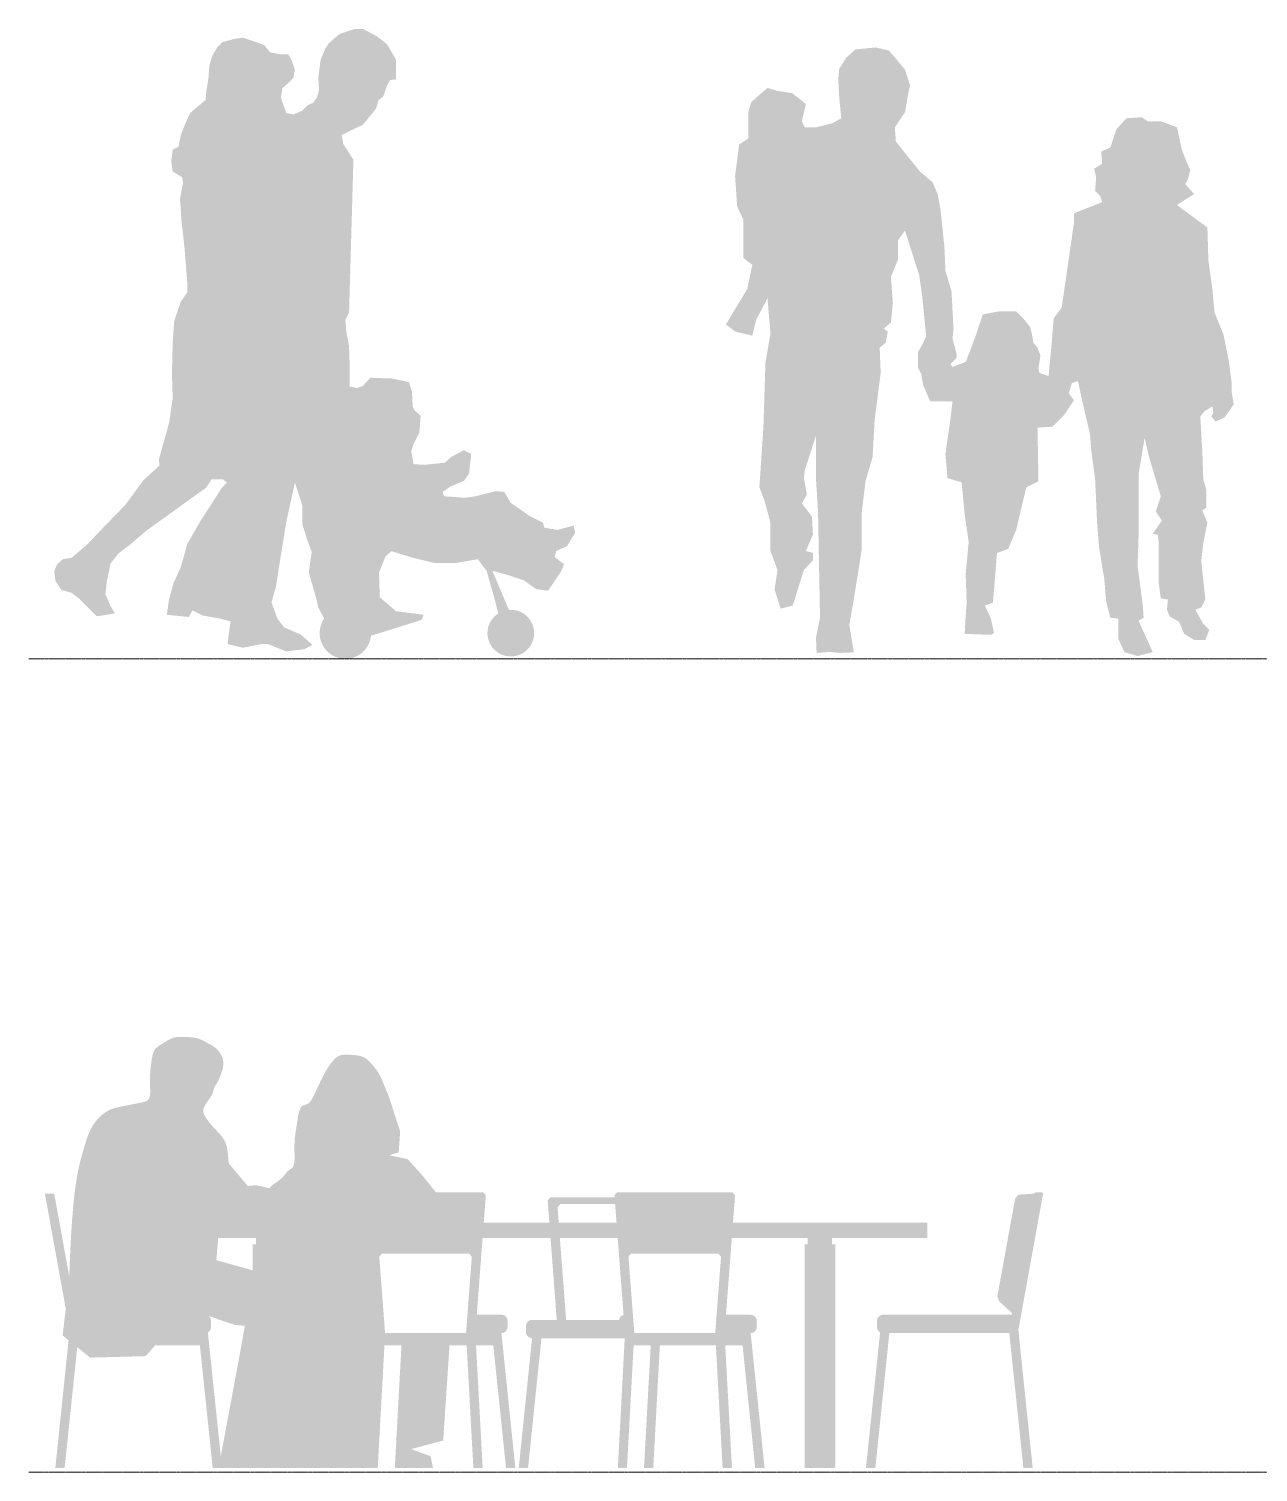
# Model space of a CAD drawing. Header units: inches. Extents: x -449 to 9267, y -5852 to 3388.
# Drawn here: x 2957 to 4763, y -1457 to 663 of the extents above; entities that cross this region are included whole.
import ezdxf

# ---------------------------------------------------------------- set-up
doc = ezdxf.new("R2010")
doc.units = ezdxf.units.IN
doc.header["$MEASUREMENT"] = 0
doc.linetypes.add('TRATTEGGIATA2', pattern=[0.375, 0.25, -0.125])
doc.layers.add('FIGURE_PERSONE', color=252, linetype='Continuous', lineweight=0)

msp = doc.modelspace()

# ---------------------------------------------------------------- hatches: boundary and pattern name
at = {"layer": 'FIGURE_PERSONE'}
for points in [[(3433.5, 471.1), (3418.5, 494.7), (3416.3, 507.6), (3420.6, 509.8), (3447.5, 522.7), (3466.8, 546.3), (3470.1, 558.2), (3477.6, 564.6), (3483, 580.7), (3487.3, 588.3), (3495.9, 589.3), (3495.9, 618.4), (3483, 640.9), (3467.9, 652.7), (3447.5, 663.5), (3435.7, 663.5), (3413.1, 656), (3396.9, 642), (3391.6, 633.4), (3385.1, 617.3), (3381.9, 591.5), (3383, 573.2), (3379.7, 562.5), (3374.4, 554.9), (3366.8, 551.7), (3358.2, 543.1), (3345.3, 537.7), (3334.6, 539.9), (3327, 562.5), (3329.2, 576.4), (3338.9, 585), (3345.3, 591.5), (3347.5, 603.3), (3343.2, 616.2), (3337.8, 625.9), (3327, 625.9), (3310.9, 629.1), (3302.3, 639.8), (3287.3, 645.2), (3271.1, 650.6), (3257.2, 648.4), (3241, 644.1), (3233.5, 636.6), (3226, 623.7), (3221.7, 609.8), (3220.6, 592.6), (3217.4, 572.1), (3216.3, 559.2), (3208.8, 552.8), (3193.7, 539.9), (3186.2, 523.8), (3179.7, 506.6), (3176.5, 490.4), (3167.9, 486.1), (3165.7, 468.9), (3167.9, 453.9), (3181.9, 445.3), (3183, 436.7), (3178.7, 414.1), (3180.8, 380.8), (3185.1, 344.2), (3189.4, 289.4), (3189.4, 276.5), (3179.7, 262.5), (3170, 233.5), (3167.9, 202.3), (3166.8, 157.2), (3167.9, 120.7), (3162.5, 84.1), (3147.5, 30.4), (3148.5, 21.8), (3124.9, 0.3), (3098, -36.3), (3066.8, -68.5), (3042.1, -94.3), (3019.5, -113.7), (3006.6, -115.8), (2998, -123.4), (2993.7, -134.1), (2995.8, -148.1), (3004.4, -161), (3019.5, -165.3), (3029.2, -172.8), (3045.3, -188.9), (3056.1, -199.7), (3071.1, -197.5), (3082.9, -195.4), (3076.5, -184.6), (3069, -167.4), (3071.1, -148.1), (3076.5, -122.3), (3088.3, -107.2), (3106.6, -93.3), (3129.2, -73.9), (3217.4, -10.5), (3224.9, 1.3), (3242.1, 1.3), (3247.5, -3), (3238.9, -12.6), (3226, -33.1), (3209.8, -57.8), (3189.4, -93.3), (3179.7, -127.7), (3169, -151.3), (3162.5, -175), (3159.3, -197.5), (3191.6, -200.8), (3196.9, -191.1), (3212, -198.6), (3236.7, -202.9), (3252.9, -207.2), (3249.6, -230.9), (3248.5, -240.5), (3271.1, -245.9), (3298, -240.5), (3307.7, -240.5), (3334.6, -251.3), (3361.5, -248.1), (3373.3, -241.6), (3356.1, -226.6), (3331.4, -215.8), (3321.7, -202.9), (3313.1, -179.3), (3319.5, -156.7), (3334.6, -62.1), (3347.5, -3), (3358.2, -36.3), (3358.2, -63.2), (3365.8, -87.9), (3372.2, -105.1), (3367.9, -135.2), (3378.7, -172.8), (3381.9, -186.8), (3390.5, -202.9, 1.288361), (3459.4, -228.3), (3533.5, -205.1), (3536.7, -197.5), (3495.9, -192.2), (3472.2, -171.7), (3471.1, -135.2), (3480.8, -111.5), (3489.4, -104), (3520.6, -113.7), (3551.8, -121.2), (3585.1, -121.2), (3616.3, -115.8), (3629.2, -133), (3640, -170.7), (3646.4, -195.4, 8.236519), (3662, -190.2), (3637.8, -133), (3658.3, -138.4), (3684.1, -147), (3702.3, -159.9), (3719.6, -162.1), (3737.8, -135.2), (3743.2, -123.4), (3729.2, -112.6), (3731.4, -104), (3747.5, -96.5), (3759.3, -77.1), (3757.2, -66.4), (3733.5, -72.8), (3714.2, -69.6), (3712, -62.1), (3692.7, -52.4), (3664.7, -33.1), (3655, -16.9), (3642.1, -15.9), (3613.1, -23.4), (3597, -25.5), (3566.9, -23.4), (3564.7, -16.9), (3575.5, -9.4), (3595.9, -0.8), (3603.4, 9.9), (3606.6, 39), (3595.9, 44.3), (3577.6, 34.7), (3567.9, 26.1), (3537.8, 22.8), (3521.7, 23.9), (3518.5, 43.3), (3521.7, 52.9), (3530.3, 70.1), (3532.4, 94.9), (3523.8, 102.4), (3520.6, 108.8), (3519.5, 130.3), (3515.2, 144.3), (3490.5, 149.7), (3458.2, 150.8), (3447.5, 138.9), (3438.9, 135.7), (3428.1, 137.9), (3428.1, 164.7), (3427.1, 197), (3422.8, 220.6), (3421.7, 235.7), (3427.1, 246.4)], [(4291.6, 422.2), (4284.2, 438.6), (4266.4, 453.4), (4248.5, 475.7), (4230.7, 498), (4229.2, 518.8), (4244.1, 541.1), (4248.5, 566.3), (4251.5, 581.2), (4244.1, 603.5), (4230.7, 619.8), (4220.3, 631.7), (4201, 636.2), (4171.3, 633.2), (4157.9, 621.3), (4147.5, 605), (4146, 588.6), (4147.5, 561.9), (4150.5, 532.2), (4137.1, 524.7), (4113.3, 518.8), (4096.9, 518.8), (4092.5, 527.7), (4098.4, 553), (4089.5, 560.4), (4077.6, 569.3), (4056.8, 572.3), (4042, 576.7), (4031.6, 567.8), (4018.2, 555.9), (4013.7, 541.1), (4013.7, 514.3), (4013.7, 502.4), (4000.3, 493.5), (3994.4, 447.5), (3997.4, 402.9), (4006.3, 383.6), (4006.3, 361.3), (4006.3, 327.1), (4019.7, 316.7), (4012.2, 281.1), (3981, 229.1), (3994.4, 218.7), (4019.7, 212.7), (4025.6, 236.5), (4042, 267.7), (4046.4, 215.7), (4039, 172.6), (4036, 77.5), (4030.1, -10.1), (4037.5, -29.4), (4046.4, -62.1), (4046.4, -103.7), (4056.8, -131.9), (4052.4, -160.2), (4061.3, -188.4), (4079.1, -183.9), (4095.5, -131.9), (4108.8, -117.1), (4108.8, -106.7), (4098.4, -103.7), (4108.8, -79.9), (4107.4, -53.2), (4092.5, -33.9), (4099.9, -20.5), (4095.5, 3.3), (4096.9, 15.1), (4113.3, 65.7), (4113.3, 1.8), (4116.3, -45.8), (4119.2, -201.8), (4113.3, -231.5), (4114.2, -253.6), (4134.1, -252.1), (4149, -253.6), (4168.8, -252.6), (4162.3, -212.2), (4168.3, -178), (4180.2, -103.7), (4180.2, -50.2), (4186.1, -1.2), (4196.5, 34.5), (4199.5, 89.4), (4208.4, 157.8), (4206.9, 194.9), (4215.8, 202.3), (4218.8, 218.7), (4212.9, 223.1), (4223.3, 232), (4226.3, 260.3), (4223.3, 298.9), (4233.7, 324.2), (4233.7, 352.4), (4244.1, 367.2), (4253, 339), (4264.9, 301.9), (4269.4, 270.7), (4275.3, 211.2), (4269.4, 199.4), (4263.4, 189), (4263.4, 165.2), (4267.9, 156.3), (4270.8, 139.9), (4281.2, 116.2), (4313.9, 116.2), (4311, 90.9), (4303.5, 38.9), (4306.5, 3.3), (4327.3, -2.7), (4331.8, -50.2), (4337.7, -90.3), (4333.3, -137.9), (4334.7, -179.5), (4333.3, -198.8), (4331.8, -225.5), (4370.4, -227), (4374.9, -224.1), (4370.4, -203.3), (4361.5, -183.9), (4373.4, -179.5), (4379.3, -106.7), (4395.7, -100.7), (4407.6, -72.5), (4422.4, -10.1), (4440.3, -1.2), (4438.8, 77.5), (4461.1, 79), (4477.4, 95.4), (4492.3, 117.7), (4484.9, 128.1), (4489.3, 142.9), (4498.2, 145.9), (4507.1, 105.8), (4516.1, 67.1), (4517.6, 46.3), (4523.5, 1.8), (4526.5, -63.6), (4529.4, -99.3), (4536.9, -143.8), (4539.8, -178), (4545.8, -201.8), (4557.7, -203.3), (4557.7, -233), (4566.6, -252.3), (4585.9, -258.2), (4608.2, -252.3), (4587.4, -206.2), (4594.8, -201.8), (4593.3, -181), (4585.9, -126), (4587.4, -79.9), (4587.4, -22), (4587.4, 9.2), (4596.3, 62.7), (4602.3, 35.9), (4620.1, -23.5), (4612.7, -45.8), (4621.6, -59.1), (4608.2, -78.5), (4615.6, -79.9), (4617.1, -91.8), (4617.1, -152.7), (4620.1, -173.5), (4630.5, -175), (4629, -189.9), (4633.5, -200.3), (4646.9, -207.7), (4654.3, -225.5), (4669.1, -234.5), (4685.5, -234.5), (4691.4, -219.6), (4682.5, -210.7), (4670.6, -189.9), (4679.5, -186.9), (4685.5, -175), (4679.5, -118.6), (4682.5, -91.8), (4688.5, -62.1), (4681, -44.3), (4687, -39.8), (4687, -14.6), (4682.5, 1.8), (4681, 43.4), (4678.1, 93.9), (4684, 101.3), (4695.9, 108.7), (4697.4, 99.8), (4694.4, 93.9), (4700.4, 86.5), (4713.7, 92.4), (4727.1, 111.7), (4724.1, 131), (4724.1, 144.4), (4719.7, 177.1), (4712.2, 214.2), (4698.9, 246.9), (4695.9, 281.1), (4690, 322.7), (4688.5, 371.7), (4660.2, 392.5), (4643.9, 404.4), (4649.8, 408.8), (4669.1, 420.7), (4655.8, 435.6), (4660.2, 443), (4663.2, 456.4), (4657.3, 469.8), (4651.3, 484.6), (4648.3, 498), (4643.9, 518.8), (4620.1, 527.7), (4600.8, 527.7), (4591.9, 533.6), (4569.6, 532.2), (4554.7, 515.8), (4545.8, 489.1), (4532.4, 483.1), (4533.9, 465.3), (4522, 457.9), (4525, 446), (4523.5, 425.2), (4530.9, 417.8), (4533.9, 408.8), (4492.3, 392.5), (4492.3, 377.6), (4474.5, 254.3), (4462.6, 238), (4459.6, 200.8), (4455.1, 153.3), (4441.8, 157.8), (4440.3, 165.2), (4443.2, 183), (4438.8, 194.9), (4432.8, 202.3), (4431.3, 211.2), (4428.4, 224.6), (4418, 238), (4407.6, 248.4), (4382.3, 248.4), (4358.5, 243.9), (4348.1, 212.7), (4339.2, 189), (4333.3, 174.1), (4313.9, 166.7), (4311, 171.1), (4319.9, 180), (4319.9, 186), (4313.9, 208.3), (4315.4, 221.6), (4312.5, 278.1), (4303.5, 307.8), (4302, 343.5), (4296.1, 399.9)]]:
    msp.add_hatch(color=256, dxfattribs=at).paths.add_polyline_path(points)
h = msp.add_hatch(color=256, dxfattribs=at)
h.paths.add_polyline_path([(3623.3, -1113.5), (3723.2, -1113.5), (3732.3, -1233.6), (3696.1, -1233.6, 0.414214), (3687.1, -1242.6), (3687.1, -1251.6, 0.414214), (3696.1, -1260.6), (3676.4, -1451.5), (3690.1, -1451.5), (3709.8, -1260.6), (3832.2, -1260.6), (3822.1, -1451.5), (3835.5, -1451.5), (3845.3, -1271.2), (3870.4, -1271.2), (3860.5, -1451.5), (3874.1, -1451.5), (3883.9, -1271.2), (3966.2, -1271.2), (3976.1, -1451.5), (3989.8, -1451.5), (3979.9, -1271.2), (4005.4, -1271.2), (4024, -1451.5), (4037.8, -1451.5), (4017.3, -1253.1, 0.414214), (4026.3, -1244.1), (4026.3, -1235.1, 0.414214), (4017.3, -1226.1), (3981, -1226.1), (3989.6, -1113.5), (4101, -1113.5), (4101, -1122.5), (4096.5, -1122.5), (4096.5, -1451.5), (4141.5, -1451.5), (4141.5, -1122.5), (4137, -1122.5), (4137, -1113.5), (4276.7, -1113.5), (4276.7, -1091), (3991.3, -1091), (3994.4, -1050.5), (3990.2, -1046), (3821.3, -1046), (3817.1, -1050.5), (3817.4, -1053.5), (3723.1, -1053.5), (3719, -1058), (3721.5, -1091), (3625, -1091), (3628.1, -1050.5), (3623.9, -1046), (3554.6, -1046), (3533.9, -1020.2), (3513.1, -997.3), (3485.8, -991.8), (3500, -987.5), (3502.2, -956.9), (3484.8, -903.1), (3483.6, -900.6), (3482.6, -898.3), (3481.5, -895.9), (3480.5, -893.4), (3479.4, -890.7), (3478.3, -887.8), (3477.1, -884.9), (3476, -881.9), (3474.8, -879.1), (3473.5, -876.4), (3472.2, -873.8), (3470.8, -871.4), (3469.4, -869.2), (3468, -867.1), (3466.5, -865.1), (3465, -863.2), (3463.5, -861.4), (3462, -859.7), (3460.6, -858), (3459.2, -856.5), (3457.8, -855), (3456.4, -853.5), (3455.1, -852.1), (3453.7, -850.9), (3452.2, -849.7), (3450.5, -848.7), (3448.8, -847.8), (3446.9, -847), (3444.9, -846.3), (3442.8, -845.7), (3440.6, -845.3), (3438.3, -844.9), (3436, -844.6), (3433.6, -844.4), (3431.3, -844.2), (3428.9, -844), (3426.5, -843.9), (3424, -843.8), (3421.6, -843.8), (3419.1, -843.9), (3416.9, -844.2), (3414.7, -844.7), (3412.6, -845.5), (3410.7, -846.5), (3408.9, -847.6), (3407.2, -849), (3405.6, -850.6), (3404.1, -852.3), (3402.7, -854), (3401.3, -855.7), (3400.1, -857.3), (3398.9, -858.9), (3397.7, -860.5), (3396.7, -862), (3395.7, -863.6), (3394.7, -865.1), (3393.8, -866.7), (3392.8, -868.3), (3391.9, -870), (3390.9, -871.8), (3390, -873.6), (3389, -875.4), (3388.1, -877.3), (3387.1, -879.2), (3386.1, -881.3), (3385, -883.5), (3383.9, -885.8), (3382.7, -888.3), (3381.5, -890.8), (3380.2, -893.5), (3378.9, -896.3), (3377.6, -899), (3376.4, -901.6), (3375.3, -903.9), (3374.2, -906), (3373.2, -907.9), (3371.8, -910.4), (3370.1, -912.9), (3368.5, -914.8), (3366.4, -916.2), (3364.1, -917.2), (3362.2, -917.6), (3360.9, -917.9), (3359.7, -918.4), (3358.6, -919), (3357.6, -919.9), (3356.7, -920.9), (3355.9, -922.2), (3355.2, -923.6), (3354.6, -925.2), (3354, -926.9), (3353.5, -928.6), (3353.1, -930.2), (3352.7, -931.9), (3352.3, -933.5), (3352, -935.1), (3351.7, -936.6), (3351.5, -938.1), (3351.3, -939.8), (3351, -941.7), (3350.7, -943.8), (3350.4, -946.1), (3350, -948.7), (3349.5, -951.6), (3349, -954.6), (3348.5, -957.9), (3348, -961.4), (3347.5, -965.1), (3347.2, -968.8), (3347, -972.8), (3346.8, -976.8), (3346.8, -981), (3346.8, -985.4), (3347, -989.9), (3347.1, -994.2), (3347, -998.1), (3346.7, -1001.5), (3346.2, -1004.4), (3345.5, -1006.8), (3344.2, -1009.7), (3342.4, -1011.2), (3341.1, -1012), (3339.8, -1012.9), (3338.5, -1013.9), (3337.2, -1015), (3336, -1016.2), (3334.8, -1017.5), (3333.6, -1018.9), (3332.5, -1020.3), (3331.3, -1021.8), (3330, -1023.3), (3328.5, -1024.8), (3327, -1026.2), (3325.3, -1027.6), (3323.5, -1029), (3321.6, -1030.4), (3319.5, -1031.8), (3317.5, -1033.1), (3315.6, -1034.6), (3313.8, -1036.1), (3312.1, -1037.6), (3310.6, -1039.3), (3309.9, -1040.1), (3290.2, -1035.7), (3278.2, -1036.8), (3250.1, -1003.4), (3249.8, -998.9), (3249.5, -994.6), (3249.1, -990.5), (3248.7, -986.7), (3248.2, -983.2), (3247.6, -980.1), (3246.9, -977.2), (3246, -974.6), (3245.1, -972.2), (3244, -970), (3242.7, -967.8), (3241.3, -965.7), (3239.7, -963.6), (3238, -961.5), (3236.1, -959.5), (3234.2, -957.4), (3232.2, -955.2), (3230.1, -953.1), (3228, -950.9), (3226, -948.6), (3224, -946.3), (3222.1, -944), (3220.3, -941.6), (3218.6, -939.3), (3217, -937), (3215.7, -934.9), (3214.6, -932.9), (3213.8, -931), (3212.9, -928.5), (3212.7, -925.7), (3213.1, -923.3), (3213.9, -921.5), (3214.7, -919.9), (3216, -917.6), (3217.4, -915.2), (3218.9, -912.8), (3220.2, -911), (3221, -909.8), (3221.9, -908.6), (3222.7, -907.4), (3223.6, -906.2), (3224.3, -905.1), (3225, -903.9), (3225.7, -902.7), (3226.2, -901.6), (3226.6, -900.5), (3227, -899.4), (3227.3, -898.3), (3227.8, -896.1), (3228.3, -894.3), (3229.1, -892.3), (3230.1, -890.5), (3230.8, -889.2), (3231.6, -887.9), (3232.5, -886.4), (3233.4, -884.9), (3234.3, -883.2), (3235.3, -881.3), (3236.2, -879.2), (3237.2, -876.9), (3238.1, -874.6), (3239, -872.2), (3239.8, -869.7), (3240.5, -867.3), (3241.1, -865), (3241.6, -862.7), (3242, -860.6), (3242.2, -858.6), (3242.3, -856.7), (3242.3, -854.9), (3242.1, -853.2), (3241.8, -851.5), (3241.4, -849.8), (3240.8, -848.1), (3240.1, -846.4), (3239.3, -844.7), (3238.4, -843), (3237.3, -841.3), (3236.2, -839.7), (3235, -838.1), (3233.7, -836.6), (3232.4, -835.3), (3231, -834.1), (3229.6, -832.9), (3228.1, -831.9), (3226.6, -830.9), (3225, -830), (3223.4, -829.1), (3221.7, -828.2), (3220, -827.3), (3218.2, -826.3), (3216.5, -825.3), (3214.6, -824.3), (3212.8, -823.3), (3210.9, -822.4), (3209, -821.6), (3207.1, -820.8), (3205.2, -820.1), (3203.3, -819.6), (3201.4, -819.1), (3199.4, -818.8), (3197.4, -818.6), (3195.3, -818.4), (3193.2, -818.2), (3190.9, -818.1), (3188.6, -818), (3186.2, -817.9), (3183.7, -817.9), (3181.1, -817.8), (3178.6, -817.9), (3176, -818), (3173.5, -818.2), (3171.1, -818.6), (3168.8, -819.1), (3166.6, -819.8), (3164.6, -820.7), (3162.7, -821.7), (3160.8, -822.7), (3159.1, -823.8), (3157.3, -825), (3154.5, -826.9), (3152.2, -828.3), (3150.4, -829.3), (3148.8, -830.3), (3147.1, -831.4), (3145.5, -832.6), (3144.1, -833.8), (3142.7, -835.2), (3141.5, -836.9), (3140.5, -838.7), (3139.6, -840.7), (3138.8, -843), (3138.1, -845.4), (3137.6, -848), (3137.1, -850.7), (3136.7, -853.6), (3136.3, -856.6), (3135.9, -859.8), (3135.5, -863), (3135.2, -866.3), (3134.9, -869.7), (3134.7, -873.1), (3134.6, -876.6), (3134.5, -880.1), (3134.5, -883.6), (3134.5, -887.1), (3134.7, -890.6), (3134.8, -894), (3134.8, -897.2), (3134.8, -900.2), (3134.6, -903), (3134.2, -905.5), (3133.5, -907.6), (3132.6, -909.3), (3131.4, -910.6), (3129.9, -911.7), (3128.2, -912.5), (3126.3, -913.2), (3124.1, -913.8), (3121.7, -914.3), (3119.1, -914.7), (3116.4, -915.3), (3113.5, -915.9), (3110.5, -916.5), (3107.4, -917.1), (3104.3, -917.8), (3101.1, -918.4), (3098, -919.1), (3094.9, -919.7), (3092, -920.2), (3089, -920.8), (3086.2, -921.4), (3083.4, -922.1), (3080.6, -923), (3077.8, -924), (3074.9, -925.2), (3072.1, -926.7), (3069.2, -928.5), (3066.2, -930.6), (3063.3, -933), (3060.4, -935.7), (3057.6, -938.6), (3054.9, -941.8), (3052.4, -945.2), (3050, -948.9), (3047.8, -952.8), (3045.9, -957), (3044, -961.3), (3042.3, -966), (3040.6, -970.8), (3039, -975.9), (3037.4, -981.3), (3035.8, -986.9), (3034.1, -992.8), (3032.4, -999.2), (3030.7, -1006.2), (3029, -1014), (3027.3, -1022.9), (3025.7, -1032.9), (3024.1, -1044.4), (3022.6, -1057.4), (3021.3, -1072.1), (3020, -1088.1), (3018.9, -1104.8), (3017.9, -1121.9), (3017.1, -1138.9), (3016.4, -1155.1), (3016, -1170.3), (3016, -1170.4), (2993.8, -1048.2), (2980.1, -1048.2), (3010.7, -1217), (3006.2, -1256.5), (3014.9, -1263.5), (2995.4, -1451.5), (3009.1, -1451.5), (3027.6, -1273.8), (3046.5, -1289.1), (3128.1, -1286.9), (3142.1, -1271.2), (3207.9, -1271.2), (3226.7, -1451.5), (3469.2, -1451.5), (3479.1, -1271.2), (3504.1, -1271.2), (3494.3, -1451.5), (3550.4, -1451.5), (3546.9, -1434), (3518.2, -1423.5), (3565.4, -1410.9), (3574.7, -1271.2), (3599.9, -1271.2), (3609.8, -1451.5), (3623.5, -1451.5), (3613.7, -1271.2), (3639.1, -1271.2), (3657.8, -1451.5), (3671.5, -1451.5), (3651, -1253.1, 0.414214), (3660, -1244.1), (3660, -1235.1, 0.414214), (3651, -1226.1), (3614.8, -1226.1)])
h.paths.add_polyline_path([(3232.1, -1145.9), (3234.7, -1113.5), (3290.1, -1113.5), (3290.1, -1122.5), (3285.6, -1122.5), (3285.6, -1160.8)], flags=16)
h.paths.add_polyline_path([(3220.7, -1228), (3259.7, -1241.2), (3273.9, -1242.3), (3267.4, -1279.3), (3238.6, -1434), (3219.6, -1252, 0.272009), (3224.3, -1244.1), (3224.3, -1235.1, 0.232908)], flags=16)
h.paths.add_polyline_path([(3471.5, -1140.6), (3475.6, -1136.1), (3603.4, -1136.1), (3607.5, -1140.6), (3599, -1253.1), (3480, -1253.1)], flags=16)
h.paths.add_polyline_path([(3733.5, -1068), (3737.6, -1063.5), (3818.1, -1063.5), (3820.2, -1091), (3735.2, -1091)], flags=16)
h.paths.add_polyline_path([(3736.9, -1113.5), (3821.9, -1113.5), (3830.5, -1226.3, 0.302652), (3823.7, -1233.6), (3746.1, -1233.6)], flags=16)
h.paths.add_polyline_path([(3837.7, -1140.6), (3841.9, -1136.1), (3969.6, -1136.1), (3973.8, -1140.6), (3965.2, -1253.1), (3846.3, -1253.1)], flags=16)
h.paths.add_polyline_path([(4447, -1048.2), (4445.2, -1046), (4436, -1046), (4433.3, -1048.2), (4410.7, -1049.6), (4405.9, -1055.8), (4379.8, -1199.2), (4382.9, -1206.7), (4401.5, -1223.7), (4401.1, -1226.1), (4236.3, -1226.1), (4211.9, -1226.1, 0.414214), (4202.9, -1235.1), (4202.9, -1244.1, 0.272009), (4207.5, -1252), (4186.7, -1451.5), (4200.5, -1451.5), (4221.1, -1253.1), (4397.4, -1253.1), (4418.1, -1451.5), (4431.8, -1451.5), (4410.7, -1248.7)])

# ---------------------------------------------------------------- linework, layer by layer
at = {"layer": 'FIGURE_PERSONE', "color": 252, "linetype": 'TRATTEGGIATA2'}
for p, q in [((2956.5, -262.2), (9224.7, -262.2)), ((2956.5, -1457.4), (9224.7, -1457.4))]:
    msp.add_line(p, q, dxfattribs=at)

doc.saveas('drawing.dxf')
